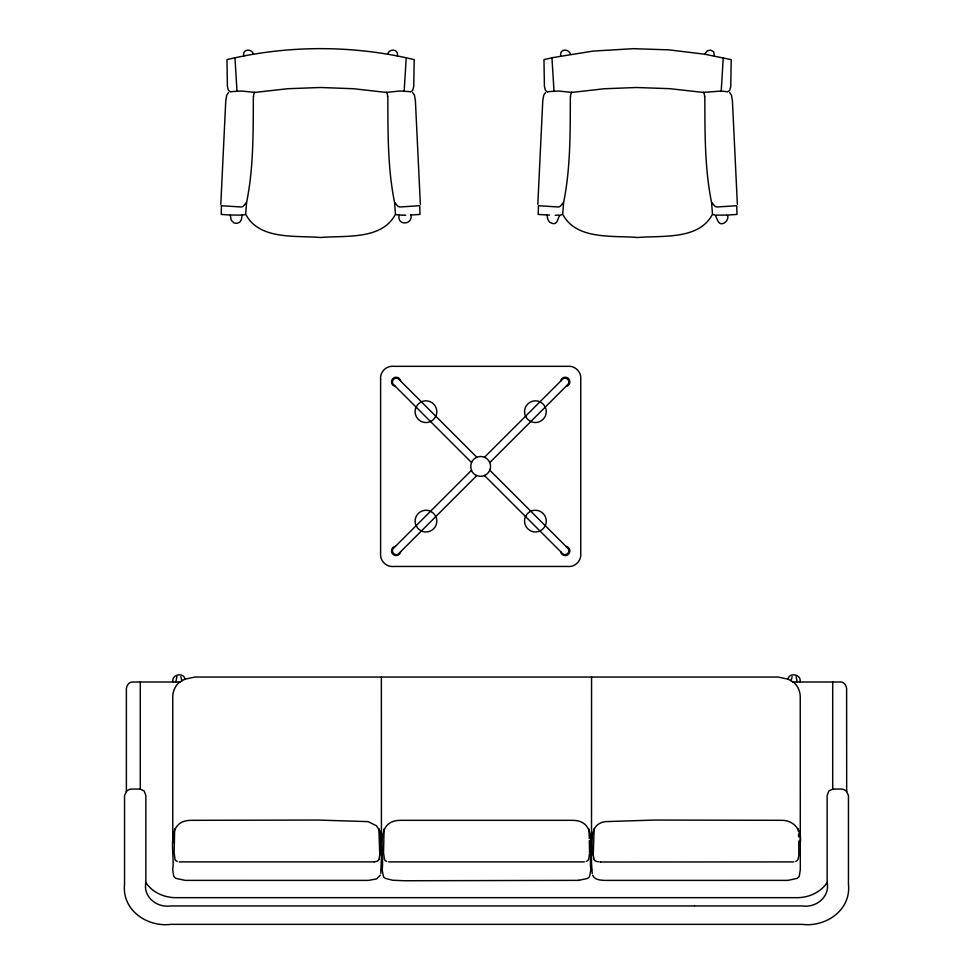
<?xml version="1.0" encoding="UTF-8"?>
<svg xmlns="http://www.w3.org/2000/svg" width="973" height="973" viewBox="0 0 973 973"><rect width="100%" height="100%" fill="white"/><g stroke="black" fill="none" stroke-linecap="round" stroke-linejoin="round"><path stroke-width="1.46" d="M140.294 789.225L140.294 682M145.853 884.603L145.853 795.573L144.199 791.025L140.307 789.103A11.177 11.177 0 0 0 138.227 789.067L132.17 789.054A7.577 7.577 0 0 0 126.344 791.535M385.04 878.096A4.756 4.756 0 0 1 383.471 876.624L382.097 869.594C384.834 854.294 373.316 820.275 400.767 820.324L572.233 820.324C599.684 820.275 588.166 854.294 590.903 869.594L589.589 876.539A4.756 4.756 0 0 1 587.96 878.096M592.216 873.426L591.499 862.662L591.56 677.05M797.374 878.096A4.683 4.683 0 0 0 799.32 876.016L800.305 869.655L800.244 697.069A19.46 19.46 0 0 0 793.117 681.793M590.903 869.655L591.596 869.534M245.366 214.425A2.238 2.238 0 0 1 244.709 214.644L242.107 215.118L241.377 219.691L239.662 222.27L237.084 223.316L234.007 223.012L231.185 220.166L230.26 215.021L221.26 214.425L221.418 205.717M562.37 214.425A2.238 2.238 0 0 1 561.713 214.644C556.921 214.936 558.976 226.101 551.618 223.194C547.945 222.099 547.118 217.83 547.264 215.021M589.468 852.336L589.468 850.755M792.91 682.049L792.849 682A21.686 21.686 0 0 0 791.061 680.784L792.156 676.661M589.443 853.759L589.419 854.756M591.56 855.571C592.727 843.676 588.239 824.715 604.501 821.796A4.841 4.841 0 0 1 605.109 821.626L654.902 820.057L781.635 820.324C794.467 820.142 802.105 831.003 800.232 842.922M380.808 873.353L381.452 855.924L380.054 831.161L376.405 825.761L368.499 821.796A4.841 4.841 0 0 0 367.891 821.626L318.098 820.057L191.365 820.324C163.926 820.275 175.408 854.306 172.695 869.594L173.681 876.016A4.683 4.683 0 0 0 175.627 878.096M589.419 854.902L588.58 859.402M594.126 828.51L593.238 854.841L593.98 859.013M174.678 828.923L174.131 852.616L175.018 859.402A3.783 3.783 0 0 0 176.125 860.764L177.208 861.397M384.08 828.923L383.544 852.543L384.408 859.378A3.746 3.746 0 0 0 385.503 860.801L386.609 861.397M220.81 204.342L225.748 100.937L226.721 95.111L228.582 92.557M537.814 204.342L542.764 100.937L543.725 95.111L545.598 92.557M404.172 91.024L406.228 57.796C347.337 45.026 285.563 45.597 226.964 59.633L227.402 86.512L228.448 90.367L230.504 91.912A22.999 22.999 0 0 1 232.048 91.584L241.632 91.036L254.999 92.411L287.692 88.725L320.579 87.497L353.479 88.725L386.172 92.411L399.538 91.036L409.122 91.584A23.291 23.291 0 0 1 410.46 91.876L412.613 90.538L413.744 86.621L414.206 59.633L406.288 57.821M547.556 91.924A22.999 22.999 0 0 1 549.052 91.584L558.636 91.036L572.002 92.411L604.038 88.774L636.269 87.497L669.825 88.677L703.175 92.411L721.224 91.048L723.231 57.796M797.203 681.939L796.109 676.673M381.404 869.521L382.097 869.594M246.643 201.983L245.683 214.157C259.013 240.234 295.962 235.381 320.579 237.509C345.208 235.381 382.146 240.234 395.476 214.157L394.527 201.983M563.647 201.983L562.698 214.157C576.028 240.234 612.966 235.381 637.595 237.509C662.212 235.381 699.161 240.234 712.491 214.157L711.531 201.983M253.357 96.461C253.162 131.44 253.673 167.076 246.789 201.533M570.36 96.461C570.166 131.44 570.677 167.076 563.793 201.533M397.325 55.972C399.076 49.064 389.285 48.078 387.595 54.208M714.328 55.972L713.708 51.764L710.46 50.049L707.237 50.912L704.598 54.208L669.193 49.878L633.545 48.674L593.262 51.07L553.065 57.553L543.968 59.633L544.418 86.512L545.452 90.367L547.507 91.912M799.94 682C802.178 674.459 788.896 671.832 788.057 679.19A26.612 26.612 0 0 1 791.061 680.772M380.37 875.104L376.636 878.911L368.512 880.395L185.162 880.383L176.393 878.497M379.056 858.904L379.762 854.78L378.874 828.51M176.916 676.624L175.797 682M246.23 202.712L243.603 205.838A3.333 3.333 0 0 1 240.903 206.957L221.455 205.729M563.233 202.712L560.618 205.838A3.333 3.333 0 0 1 557.918 206.957L538.458 205.729L538.191 214.425L549.55 215.13M560.582 381.209L560.679 381.051A4.622 4.622 0 0 1 565.495 377.244A4.622 4.622 0 0 1 569.837 381.586A4.622 4.622 0 0 1 566.031 386.415L566.031 386.39M400.779 551.582L400.681 551.679A4.622 4.622 0 0 1 395.865 555.559A4.622 4.622 0 0 1 391.523 551.205A4.622 4.622 0 0 1 395.33 546.388L395.391 546.4M393.493 548.298L471.564 470.239A9.973 9.973 0 0 1 471.577 462.564L393.591 384.59M471.54 462.528A9.912 9.912 0 0 1 476.794 457.346L476.855 457.298A9.73 9.73 0 0 1 484.481 457.274L562.479 379.312M398.881 553.491L476.855 475.505A9.73 9.73 0 0 0 484.481 475.529L484.566 475.469M567.867 384.493L489.796 462.564A9.973 9.973 0 0 1 484.42 475.59M180.09 682.049L180.151 682A21.686 21.686 0 0 1 181.939 680.784A26.612 26.612 0 0 1 184.955 679.19L195.001 677.038L777.999 677.038L788.057 679.19M476.855 457.298L398.784 379.215M484.469 475.517L562.576 553.576M586.451 861.373L587.473 860.764A3.783 3.783 0 0 0 588.592 859.414M795.792 861.397L796.875 860.764A3.783 3.783 0 0 0 797.994 859.414L798.797 855.814L798.784 842.277M587.206 878.497L578.521 880.383M796.607 878.497L787.838 880.383L604.488 880.395C600.244 880.139 594.26 879.872 592.63 875.104M584.505 861.896L388.495 861.896M793.859 861.908L600.973 862.005M242.046 215.118L230.26 215.021M558.976 215.118L555.194 215.252M578.996 880.358L404.233 880.747L392.447 880.212L385.795 878.497M374.386 861.883L179.117 861.896M410.594 215.045L419.983 214.425L419.752 205.717L400.256 206.957A3.333 3.333 0 0 1 397.616 205.911L394.941 202.712M728.072 215.021L736.987 214.425L736.756 205.717L717.271 206.957A3.333 3.333 0 0 1 714.62 205.911L711.944 202.712M726.977 215.069C729.215 216.42 727.159 221.418 724.338 222.939C716.444 227.232 717.369 213.561 713.525 214.717A2.238 2.238 0 0 1 712.808 214.425M726.673 215.082L716.128 215.118M405.741 215.228L404.367 215.252M404.136 215.252L403.09 215.252M180.333 682L133.581 682C128.448 681.222 125.724 686.731 126.381 691.134L126.381 791.572L124.544 795.525L124.544 884.323C121.734 910.047 147.178 927.427 170.907 924.35L802.093 924.35C825.822 927.427 851.266 910.047 848.456 884.323L848.456 795.573L846.68 791.645L846.619 691.134C847.276 686.731 844.552 681.222 839.419 682L792.667 682M694.357 905.948L170.591 905.948C156.945 907.931 142.946 897.009 145.853 882.499C152.627 892.91 165.264 898.067 177.39 897.665L795.61 897.665C807.736 898.067 820.373 892.91 827.147 882.499C830.054 897.009 816.055 907.931 802.409 905.948L694.929 905.948M402.652 215.252L396.558 214.717A2.238 2.238 0 0 1 395.804 214.425M721.224 91.048L726.126 91.584A23.291 23.291 0 0 1 727.463 91.876L729.616 90.538L730.759 86.621L731.21 59.633L704.598 54.208M600.584 861.981L599.794 861.944M395.488 386.488L395.33 386.39A4.622 4.622 0 0 1 391.523 381.586A4.622 4.622 0 0 1 395.865 377.244A4.622 4.622 0 0 1 400.694 381.051M565.958 546.4L566.031 546.4A4.622 4.622 0 0 1 569.837 551.205A4.622 4.622 0 0 1 565.495 555.559A4.622 4.622 0 0 1 560.667 551.752L560.691 551.752M399.064 215.118C397.008 226.283 413.148 224.812 410.91 215.021M484.505 457.298L484.566 457.322A9.912 9.912 0 0 1 489.711 462.528M729.592 92.557L731.453 95.111L732.426 100.937L737.364 204.342M412.576 92.557L414.449 95.111L415.41 100.937L420.36 204.342M489.796 470.239L567.77 548.2M180.844 676.661L181.939 680.832M570.579 54.208C568.305 47.981 558.976 49.173 560.849 55.972M253.576 54.208C251.642 48.103 241.936 49.088 243.846 55.972M184.943 679.19C184.092 671.832 170.822 674.471 173.06 682M711.385 201.533C704.501 167.076 705.011 131.44 704.817 96.461M394.381 201.533C387.497 167.076 388.008 131.44 387.813 96.461M551.946 57.796L554.002 91.024M234.943 57.796L236.986 91.024M798.322 828.923L798.432 831.489M588.92 828.923L589.224 836.707M798.529 833.946L798.553 834.591M798.578 835.029L798.602 835.868M798.614 836.294L798.638 836.902M589.261 837.717L589.285 838.519M798.76 841L798.772 841.925M589.334 840.441L589.37 842.095M589.383 842.46L589.443 848.407M589.456 848.906L589.468 849.757M172.768 842.922L172.756 697.069A19.46 19.46 0 0 1 179.883 681.793M381.367 677.05L381.428 855.218M832.706 682L832.706 789.225M827.147 884.603L827.147 795.573L828.801 791.025L832.693 789.103A11.177 11.177 0 0 1 834.773 789.067L840.83 789.054A7.577 7.577 0 0 1 846.656 791.535M598.541 861.725A5.352 5.352 0 0 1 593.688 859.183M379.312 859.183A5.352 5.352 0 0 1 374.459 861.725M570.628 96.436A6.604 6.604 0 0 1 571.735 92.228M703.443 92.228A6.604 6.604 0 0 1 704.561 96.436M421.406 401.776A10.946 10.946 0 0 1 435.868 416.237M416.189 407.188A9.985 9.985 0 0 1 421.467 401.91M430.516 421.589A10.946 10.946 0 0 1 416.055 407.128M435.734 416.176A9.985 9.985 0 0 1 430.455 421.455M399.064 553.698A4.014 4.014 0 0 1 393.299 548.14M393.372 384.785A4.014 4.014 0 0 1 398.93 379.02M435.868 516.554A10.946 10.946 0 0 1 421.406 531.027M430.455 511.336A9.985 9.985 0 0 1 435.734 516.614M416.055 525.663A10.946 10.946 0 0 1 430.516 511.202M421.467 530.893A9.985 9.985 0 0 1 416.189 525.602M545.306 407.128A10.946 10.946 0 0 1 530.844 421.589M539.893 401.91A9.985 9.985 0 0 1 545.172 407.188M525.493 416.237A10.946 10.946 0 0 1 539.954 401.776M530.905 421.455A9.985 9.985 0 0 1 525.627 416.176M567.989 548.018A4.014 4.014 0 0 1 562.418 553.771M545.306 525.675A10.946 10.946 0 0 0 530.844 511.202A9.985 9.985 0 0 0 525.627 516.627M539.954 531.027A10.946 10.946 0 0 1 525.493 516.566M545.172 525.615A9.985 9.985 0 0 1 539.893 530.893M562.297 379.093A4.014 4.014 0 0 1 568.05 384.651M476.721 475.59A9.973 9.973 0 0 1 471.431 470.373M253.612 96.436A6.604 6.604 0 0 1 254.719 92.228M386.439 92.228A6.604 6.604 0 0 1 387.546 96.436M380.613 379.409L380.613 553.114C379.665 560.752 386.317 567.417 393.956 566.456L567.405 566.456C575.043 567.417 581.696 560.752 580.747 553.114L580.747 379.677C581.696 372.039 575.043 365.374 567.405 366.334L393.956 366.334C386.451 365.41 379.774 371.844 380.613 379.409"/></g></svg>
